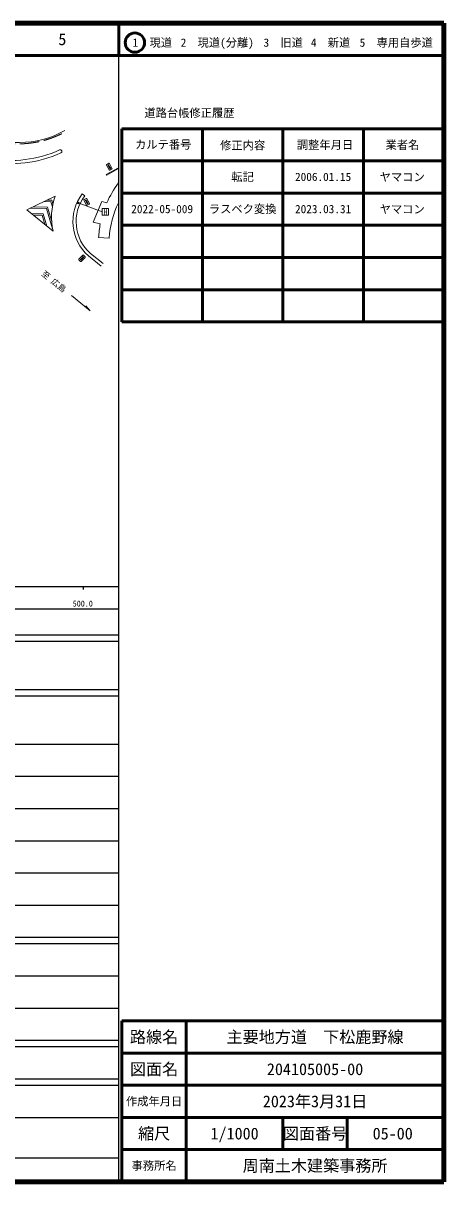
# Model space of a CAD drawing. Units: millimetres, scale not verified. Extents: x 40000 to 680000, y 20000 to 380000.
# Drawn here: x 549330 to 680000, y 20000 to 380000 of the extents above; entities that cross this region are included whole.
import ezdxf
from ezdxf.enums import TextEntityAlignment as Align

# ---------------------------------------------------------------- set-up
doc = ezdxf.new("R2010")
doc.units = ezdxf.units.MM
doc.header["$LTSCALE"] = 1000
doc.linetypes.add('DASHED', pattern=[7.5, 6, -1.5])
for name, color, linetype, lineweight in [('M-BGD', 7, 'Continuous', 13), ('M-BMK-HTXT', 7, 'Continuous', 13), ('M-STR-HTXT', 7, 'Continuous', 13), ('M-STR-STRC', 7, 'Continuous', 13), ('M-TTL', 2, 'Continuous', 140), ('M-TTL-BAND', 7, 'Continuous', 25), ('M-TTL-FRAM', 2, 'Continuous', 50), ('M-TTL-LINE', 7, 'Continuous', 50)]:
    doc.layers.add(name, color=color, linetype=linetype, lineweight=lineweight)
doc.layers.add('M-TTL-TXT', color=7, linetype='Continuous')
doc.styles.add('ＭＳ ゴシック', font='')
doc.styles.get('ＭＳ ゴシック').set_extended_font_data('MS Gothic')

msp = doc.modelspace()

# ---------------------------------------------------------------- hatches: boundary and pattern name
at = {"layer": 'M-STR-HTXT'}
msp.add_hatch(color=256, dxfattribs=at).paths.add_polyline_path([(566650, 324270, -1), (566211, 324031, -0.41421), (566311, 324370, -0.41421)])

# ---------------------------------------------------------------- linework, layer by layer
at = {"layer": 'M-BGD'}
for p, q in [((567670, 326968), (568468, 326365)), ((572775, 313410), (576071, 313244)), ((569572, 307672), (573515, 304520)), ((570217, 308437), (574140, 305302))]:
    msp.add_line(p, q, dxfattribs=at)
msp.add_lwpolyline([(573284, 317635), (571115, 318194), (573745, 324637), (575312, 324157)], dxfattribs=at)
at = {"layer": 'M-BGD', "linetype": 'DASHED'}
msp.add_arc((547790, 372968), 30468, 242.75226, 298.86566, dxfattribs=at)
at = {"layer": 'M-BGD'}
for centre, radius, start, end in [((547790, 372968), 30068, 242.75226, 298.86566), ((545328, 374695), 38369, 259.80617, 294.17003), ((545328, 374695), 37369, 260.02399, 294.17003), ((560833, 340146), 500, 294.17004, 114.17003), ((603325, 311871), 30589, 142.74779, 156.31939), ((579071, 318350), 14291, 142.91214, 228.3433), ((579071, 318350), 13291, 142.91214, 228.23163), ((603325, 311871), 27289, 153.15535, 177.11567), ((603325, 311871), 30589, 169.13881, 177.11567)]:
    msp.add_arc(centre, radius, start, end, dxfattribs=at)
at = {"layer": 'M-BMK-HTXT'}
for p in [(564290, 295362), (568803, 292196)]:
    msp.add_line(p, (570123, 290647), dxfattribs=at)
at = {"layer": 'M-STR-HTXT'}
msp.add_line((566430, 324151), (573874, 321393), dxfattribs=at)
msp.add_circle((566430, 324151), 250, dxfattribs=at)
at = {"layer": 'M-STR-STRC'}
for p, q in [((575147, 333011), (578977, 335088)), ((575228, 335922), (576038, 334427)), ((575266, 332792), (578977, 334803)), ((575289, 336125), (575904, 336459)), ((576107, 336399), (576917, 334904)), ((575266, 332792), (575147, 333011)), ((576242, 334367), (576857, 334701)), ((550459, 321977), (559300, 326283)), ((569047, 323479), (568218, 324963)), ((568887, 325508), (568276, 325167)), ((569920, 323967), (569091, 325451)), ((550459, 321977), (558639, 315363)), ((569862, 323762), (569251, 323421)), ((566649, 306680), (567854, 307880)), ((567143, 305972), (566649, 306468)), ((567355, 305972), (568559, 307172)), ((568560, 307384), (568066, 307880))]:
    msp.add_line(p, q, dxfattribs=at)
for points in [[(555767, 324562), (557908, 324532), (558404, 322912)], [(556665, 324999), (558243, 324978), (558588, 323850)], [(551542, 322504), (556548, 322435), (558474, 316138)], [(551873, 320833), (555522, 320783), (556700, 316930)], [(552441, 322942), (556882, 322880), (558162, 318696)], [(552439, 320376), (555187, 320337), (556075, 317436)]]:
    msp.add_lwpolyline(points, dxfattribs=at)
msp.add_lwpolyline([(573874, 320393), (575874, 320393), (575874, 322393), (573874, 322393)], close=True, dxfattribs=at)
for centre in [(575834, 335853), (576073, 335413), (576311, 334973), (568825, 324901), (569069, 324465), (569313, 324028), (567250, 306573), (567604, 306926), (567959, 307279)]:
    msp.add_circle(centre, 150, dxfattribs=at)
for centre, radius, start, end in [((575360, 335993), 150, 118.45823, 208.45823), ((575975, 336327), 150, 28.45823, 118.45823), ((576785, 334832), 150, 298.45823, 28.45823), ((576170, 334499), 150, 208.45823, 298.45823), ((577203, 319720), 19068, 159.86863, 193.20999), ((568349, 325036), 150, 119.19126, 209.19126), ((568960, 325377), 150, 29.19126, 119.19126), ((569178, 323552), 150, 209.19126, 299.19126), ((569789, 323893), 150, 299.19126, 29.19126), ((566755, 306574), 150, 134.89474, 224.89474), ((567960, 307774), 150, 44.89474, 134.89474), ((568454, 307278), 150, 314.89474, 44.89474), ((567249, 306078), 150, 224.89474, 314.89474)]:
    msp.add_arc(centre, radius, start, end, dxfattribs=at)
at = {"layer": 'M-TTL'}
for p, q in [((680000, 380000), (40000, 380000)), ((680000, 20000), (680000, 380000)), ((40000, 20000), (680000, 20000))]:
    msp.add_line(p, q, dxfattribs=at)
at = {"layer": 'M-TTL-BAND'}
for p, q in [((579000, 20000), (579000, 370000)), ((40000, 205000), (579000, 205000)), ((568000, 205000), (568000, 204000)), ((68000, 198000), (579000, 198000)), ((40000, 190000), (579000, 190000)), ((40000, 188000), (579000, 188000)), ((40000, 173000), (579000, 173000)), ((40000, 171000), (579000, 171000)), ((40000, 156000), (579000, 156000)), ((46000, 146000), (579000, 146000)), ((52000, 136000), (579000, 136000)), ((46000, 126000), (579000, 126000)), ((52000, 116000), (579000, 116000)), ((46000, 106000), (579000, 106000)), ((40000, 96000), (579000, 96000)), ((40000, 94000), (579000, 94000)), ((49000, 84000), (579000, 84000)), ((40000, 74000), (579000, 74000)), ((40000, 64000), (579000, 64000)), ((40000, 62000), (579000, 62000)), ((40000, 52000), (579000, 52000)), ((40000, 50000), (579000, 50000)), ((40000, 40000), (579000, 40000)), ((68000, 27500), (579000, 27500))]:
    msp.add_line(p, q, dxfattribs=at)
at = {"layer": 'M-TTL-FRAM'}
for p, q in [((580000, 347197), (580000, 287197)), ((580000, 347197), (680000, 347197)), ((580000, 287197), (680000, 287197)), ((680000, 70000), (580000, 70000)), ((580000, 70000), (580000, 20000))]:
    msp.add_line(p, q, dxfattribs=at)
at = {"layer": 'M-TTL-LINE'}
for p, q in [((579000, 380000), (579000, 370000)), ((40000, 370000), (680000, 370000)), ((605000, 347197), (605000, 287197)), ((630000, 347197), (630000, 287197)), ((655000, 347197), (655000, 287197)), ((580000, 337197), (680000, 337197)), ((580000, 327197), (680000, 327197)), ((580000, 317197), (680000, 317197)), ((580000, 307197), (680000, 307197)), ((580000, 297197), (680000, 297197)), ((600000, 70000), (600000, 20000)), ((680000, 60000), (580000, 60000)), ((680000, 50000), (580000, 50000)), ((680000, 40000), (580000, 40000)), ((630000, 40000), (630000, 30000)), ((650000, 40000), (650000, 30000)), ((680000, 30000), (580000, 30000))]:
    msp.add_line(p, q, dxfattribs=at)
msp.add_circle((584031, 373958), 3000, dxfattribs=at)

# ---------------------------------------------------------------- texts
at = {"layer": 'M-BMK-HTXT', "style": 'ＭＳ ゴシック'}
msp.add_text('至 広島', height=1833, rotation=321.044, dxfattribs=at).set_placement((562346, 296934), align=Align.MIDDLE_RIGHT)
at = {"layer": 'M-STR-STRC', "style": 'ＭＳ ゴシック'}
msp.add_text('H', height=1833, dxfattribs=at).set_placement((574896, 321321), align=Align.MIDDLE_CENTER)
at = {"layer": 'M-TTL-BAND', "style": 'ＭＳ ゴシック'}
msp.add_text('500.0', height=1833, dxfattribs=at).set_placement((567844, 198195), align=Align.BOTTOM_CENTER)
at = {"layer": 'M-TTL-TXT', "style": 'ＭＳ ゴシック'}
for s, height, p in [('5', 3666, (561497, 375000)), ('1\u3000現道', 2566, (589448, 373958)), ('2\u3000現道(分離)', 2566, (609619, 373958)), ('3\u3000旧道', 2566, (630121, 373958)), ('4\u3000新道', 2566, (644824, 373958)), ('5\u3000専用自歩道', 2566, (665228, 373958)), ('道路台帳修正履歴', 2566, (600968, 352113)), ('カルテ番号', 2566, (592839, 342277)), ('修正内容', 2566, (617509, 342023)), ('調整年月日', 2566, (643089, 342197)), ('業者名', 2566, (667134, 342197)), ('転記', 2566, (617500, 332245)), ('2006.01.15', 2566, (642500, 332245)), ('ヤマコン', 2566, (667077, 332189)), ('2022-05-009', 2566, (592500, 322245)), ('ラスベク変換', 2566, (617500, 322245)), ('2023.03.31', 2566, (642500, 322245)), ('ヤマコン', 2566, (667077, 322189)), ('路線名', 3666, (590000, 65000)), ('路線名', 3666, (590000, 65000)), ('主要地方道\u3000下松鹿野線', 3666, (640000, 65000)), ('図面名', 3666, (590000, 55000)), ('図面名', 3666, (590000, 55000)), ('204105005-00', 3666, (640000, 55000)), ('2023年3月31日', 3666, (640000, 45000)), ('作成年月日', 2566, (590000, 45000)), ('作成年月日', 2566, (590000, 45000)), ('縮尺', 3666, (590000, 35000)), ('縮尺', 3666, (590000, 35000)), ('1/1000', 3666, (615000, 35000)), ('図面番号', 3666, (640000, 35000)), ('図面番号', 3666, (640000, 35000)), ('05-00', 3666, (664125, 35000)), ('事務所名', 2566, (590000, 25000)), ('事務所名', 2566, (590000, 25000)), ('周南土木建築事務所', 3666, (640000, 25000))]:
    msp.add_text(s, height=height, dxfattribs=at).set_placement(p, align=Align.MIDDLE_CENTER)

doc.saveas('drawing.dxf')
